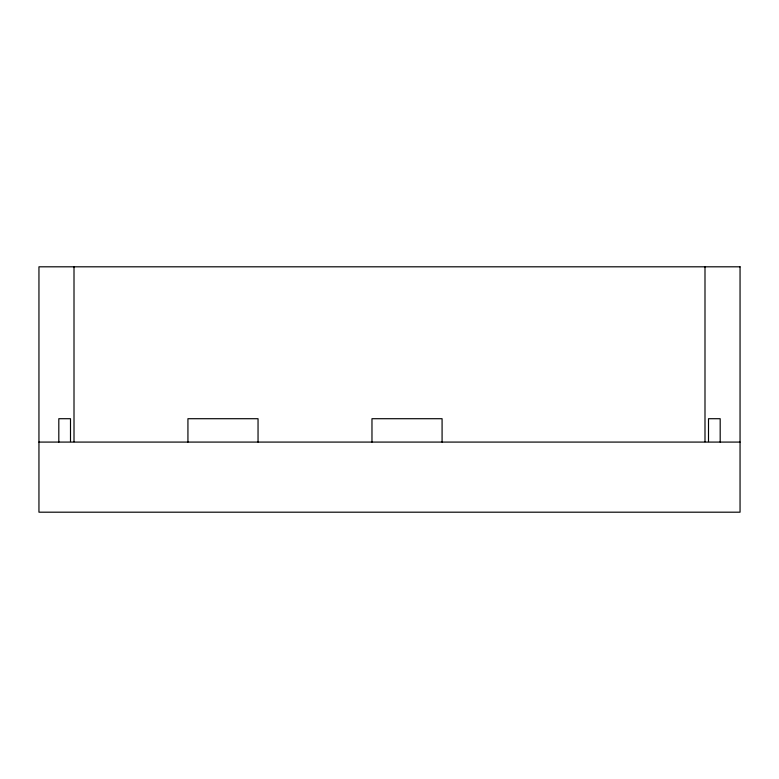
<?xml version="1.0" encoding="UTF-8"?>
<svg xmlns="http://www.w3.org/2000/svg" width="779" height="779" viewBox="0 0 779 779"><rect width="100%" height="100%" fill="white"/><g stroke="black" fill="none" stroke-linecap="round" stroke-linejoin="round"><path stroke-width="1.17" d="M38.95 442.082L740.05 442.082M720.186 442.082L720.186 418.712L708.5 418.712L708.5 441.566M704.995 266.808L704.995 441.732M442.082 442.082L442.082 418.712L371.973 418.712L371.973 442.082M258.044 442.082L258.044 418.712L187.934 418.712L187.934 442.082M74.005 266.808L74.005 441.732M70.5 441.566L70.5 418.712L58.814 418.712L58.814 442.082M740.05 266.808L38.95 266.808L38.95 512.192L740.05 512.192L740.05 266.808"/></g></svg>
